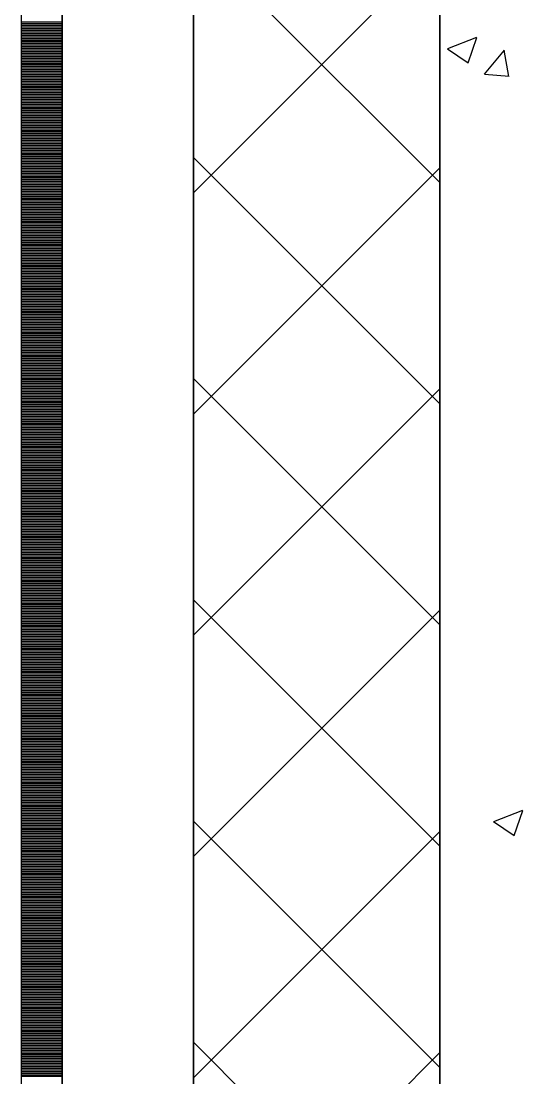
# Model space of a CAD drawing. Header units: millimetres. Extents: x -231292 to 573618, y -153144 to 564035.
# Drawn here: x 8548 to 8854, y 207070 to 207714 of the extents above; entities that cross this region are included whole.
import ezdxf

# ---------------------------------------------------------------- set-up
doc = ezdxf.new("R2010")
doc.units = ezdxf.units.MM
for name, color, linetype, lineweight in [('АР_Стены ПЕНОблок', 250, 'Continuous', 20), ('АР_Тонкая', 250, 'Continuous', 5), ('АР_Утеплитель', 250, 'Continuous', 0), ('АР_Штриховка', 250, 'Continuous', 0)]:
    doc.layers.add(name, color=color, linetype=linetype, lineweight=lineweight)

msp = doc.modelspace()

# ---------------------------------------------------------------- linework, layer by layer
at = {"layer": 'АР_Стены ПЕНОблок', "color": 18, "linetype": 'Continuous', "lineweight": 25, "true_color": 0x000000}
msp.add_line((8803.243, 263866.253), (8803.243, 187666.253), dxfattribs=at)
at = {"layer": 'АР_Тонкая', "color": 18, "linetype": 'Continuous', "lineweight": 25, "true_color": 0x000000}
for p, q in [((8548.243, 263866.253), (8548.243, 187666.253)), ((8573.243, 263866.253), (8573.243, 187666.253)), ((8573.243, 187666.253), (8573.243, 263866.253)), ((8653.243, 187666.253), (8653.243, 263866.253))]:
    msp.add_line(p, q, dxfattribs=at)
at = {"layer": 'АР_Утеплитель', "color": 18, "linetype": 'Continuous', "lineweight": 25, "true_color": 0x000000}
for p, q in [((8653.243, 263866.253), (8653.243, 187666.253)), ((8803.243, 187666.253), (8803.243, 263866.253))]:
    msp.add_line(p, q, dxfattribs=at)
at = {"layer": 'АР_Штриховка', "color": 18, "linetype": 'Continuous', "lineweight": 25, "true_color": 0x000000}
for p, q in [((8803.243, 207615.233), (8653.243, 207765.233)), ((8653.243, 207608.946), (8803.243, 207758.946)), ((8548.243, 207713.002), (8573.243, 207713.002)), ((8548.243, 207712.002), (8573.243, 207712.002)), ((8548.243, 207711.002), (8573.243, 207711.002)), ((8548.243, 207710.002), (8573.243, 207710.002)), ((8548.243, 207709.002), (8573.243, 207709.002)), ((8548.243, 207708.002), (8573.243, 207708.002)), ((8548.243, 207707.002), (8573.243, 207707.002)), ((8548.243, 207706.002), (8573.243, 207706.002)), ((8548.243, 207705.002), (8573.243, 207705.002)), ((8548.243, 207704.002), (8573.243, 207704.002)), ((8548.243, 207703.002), (8573.243, 207703.002)), ((8548.243, 207702.002), (8573.243, 207702.002)), ((8808.116, 207696.905), (8825.9, 207703.732)), ((8820.671, 207688.191), (8825.821, 207703.54)), ((8548.243, 207701.002), (8573.243, 207701.002)), ((8548.243, 207700.002), (8573.243, 207700.002)), ((8548.243, 207699.002), (8573.243, 207699.002)), ((8548.243, 207698.002), (8573.243, 207698.002)), ((8548.243, 207697.002), (8573.243, 207697.002)), ((8548.243, 207696.002), (8573.243, 207696.002)), ((8548.243, 207695.002), (8573.243, 207695.002)), ((8808.03, 207696.715), (8820.664, 207688.193)), ((8830.452, 207681.232), (8842.697, 207695.825)), ((8845.428, 207679.856), (8842.491, 207695.777)), ((8548.243, 207694.002), (8573.243, 207694.002)), ((8548.243, 207693.002), (8573.243, 207693.002)), ((8548.243, 207692.002), (8573.243, 207692.002)), ((8548.243, 207691.002), (8573.243, 207691.002)), ((8548.243, 207690.002), (8573.243, 207690.002)), ((8548.243, 207689.002), (8573.243, 207689.002)), ((8548.243, 207688.002), (8573.243, 207688.002)), ((8548.243, 207687.002), (8573.243, 207687.002)), ((8548.243, 207686.002), (8573.243, 207686.002)), ((8548.243, 207685.002), (8573.243, 207685.002)), ((8548.243, 207684.002), (8573.243, 207684.002)), ((8548.243, 207683.002), (8573.243, 207683.002)), ((8548.243, 207682.002), (8573.243, 207682.002)), ((8548.243, 207681.002), (8573.243, 207681.002)), ((8548.243, 207680.002), (8573.243, 207680.002)), ((8548.243, 207679.002), (8573.243, 207679.002)), ((8548.243, 207678.002), (8573.243, 207678.002)), ((8548.243, 207677.002), (8573.243, 207677.002)), ((8548.243, 207676.002), (8573.243, 207676.002)), ((8830.451, 207681.222), (8845.633, 207679.894)), ((8548.243, 207675.002), (8573.243, 207675.002)), ((8548.243, 207674.002), (8573.243, 207674.002)), ((8548.243, 207673.002), (8573.243, 207673.002)), ((8548.243, 207672.002), (8573.243, 207672.002)), ((8548.243, 207671.002), (8573.243, 207671.002)), ((8548.243, 207670.002), (8573.243, 207670.002)), ((8548.243, 207669.002), (8573.243, 207669.002)), ((8548.243, 207668.002), (8573.243, 207668.002)), ((8548.243, 207667.002), (8573.243, 207667.002)), ((8548.243, 207666.002), (8573.243, 207666.002)), ((8548.243, 207665.002), (8573.243, 207665.002)), ((8548.243, 207664.002), (8573.243, 207664.002)), ((8548.243, 207663.002), (8573.243, 207663.002)), ((8548.243, 207662.002), (8573.243, 207662.002)), ((8548.243, 207661.002), (8573.243, 207661.002)), ((8548.243, 207660.002), (8573.243, 207660.002)), ((8548.243, 207659.002), (8573.243, 207659.002)), ((8548.243, 207658.002), (8573.243, 207658.002)), ((8548.243, 207657.002), (8573.243, 207657.002)), ((8548.243, 207656.002), (8573.243, 207656.002)), ((8548.243, 207655.002), (8573.243, 207655.002)), ((8548.243, 207654.002), (8573.243, 207654.002)), ((8548.243, 207653.002), (8573.243, 207653.002)), ((8548.243, 207652.002), (8573.243, 207652.002)), ((8548.243, 207651.002), (8573.243, 207651.002)), ((8548.243, 207650.002), (8573.243, 207650.002)), ((8548.243, 207649.002), (8573.243, 207649.002)), ((8548.243, 207648.002), (8573.243, 207648.002)), ((8548.243, 207647.002), (8573.243, 207647.002)), ((8548.243, 207646.002), (8573.243, 207646.002)), ((8548.243, 207645.002), (8573.243, 207645.002)), ((8548.243, 207644.002), (8573.243, 207644.002)), ((8548.243, 207643.002), (8573.243, 207643.002)), ((8548.243, 207642.002), (8573.243, 207642.002)), ((8548.243, 207641.002), (8573.243, 207641.002)), ((8548.243, 207640.002), (8573.243, 207640.002)), ((8548.243, 207639.002), (8573.243, 207639.002)), ((8548.243, 207638.002), (8573.243, 207638.002)), ((8548.243, 207637.002), (8573.243, 207637.002)), ((8548.243, 207636.002), (8573.243, 207636.002)), ((8548.243, 207635.002), (8573.243, 207635.002)), ((8548.243, 207634.002), (8573.243, 207634.002)), ((8548.243, 207633.002), (8573.243, 207633.002)), ((8548.243, 207632.002), (8573.243, 207632.002)), ((8548.243, 207631.002), (8573.243, 207631.002)), ((8803.243, 207480.529), (8653.243, 207630.529)), ((8548.243, 207630.002), (8573.243, 207630.002)), ((8548.243, 207629.002), (8573.243, 207629.002)), ((8548.243, 207628.002), (8573.243, 207628.002)), ((8548.243, 207627.002), (8573.243, 207627.002)), ((8548.243, 207626.002), (8573.243, 207626.002)), ((8548.243, 207625.002), (8573.243, 207625.002)), ((8548.243, 207624.002), (8573.243, 207624.002)), ((8653.243, 207474.242), (8803.243, 207624.242)), ((8548.243, 207623.002), (8573.243, 207623.002)), ((8548.243, 207622.002), (8573.243, 207622.002)), ((8548.243, 207621.002), (8573.243, 207621.002)), ((8548.243, 207620.002), (8573.243, 207620.002)), ((8548.243, 207619.002), (8573.243, 207619.002)), ((8548.243, 207618.002), (8573.243, 207618.002)), ((8548.243, 207617.002), (8573.243, 207617.002)), ((8548.243, 207616.002), (8573.243, 207616.002)), ((8548.243, 207615.002), (8573.243, 207615.002)), ((8548.243, 207614.002), (8573.243, 207614.002)), ((8548.243, 207613.002), (8573.243, 207613.002)), ((8548.243, 207612.002), (8573.243, 207612.002)), ((8548.243, 207611.002), (8573.243, 207611.002)), ((8548.243, 207610.002), (8573.243, 207610.002)), ((8548.243, 207609.002), (8573.243, 207609.002)), ((8548.243, 207608.002), (8573.243, 207608.002)), ((8548.243, 207607.002), (8573.243, 207607.002)), ((8548.243, 207606.002), (8573.243, 207606.002)), ((8548.243, 207605.002), (8573.243, 207605.002)), ((8548.243, 207604.002), (8573.243, 207604.002)), ((8548.243, 207603.002), (8573.243, 207603.002)), ((8548.243, 207602.002), (8573.243, 207602.002)), ((8548.243, 207601.002), (8573.243, 207601.002)), ((8548.243, 207600.002), (8573.243, 207600.002)), ((8548.243, 207599.002), (8573.243, 207599.002)), ((8548.243, 207598.002), (8573.243, 207598.002)), ((8548.243, 207597.002), (8573.243, 207597.002)), ((8548.243, 207596.002), (8573.243, 207596.002)), ((8548.243, 207595.002), (8573.243, 207595.002)), ((8548.243, 207594.002), (8573.243, 207594.002)), ((8548.243, 207593.002), (8573.243, 207593.002)), ((8548.243, 207592.002), (8573.243, 207592.002)), ((8548.243, 207591.002), (8573.243, 207591.002)), ((8548.243, 207590.002), (8573.243, 207590.002)), ((8548.243, 207589.002), (8573.243, 207589.002)), ((8548.243, 207588.002), (8573.243, 207588.002)), ((8548.243, 207587.002), (8573.243, 207587.002)), ((8548.243, 207586.002), (8573.243, 207586.002)), ((8548.243, 207585.002), (8573.243, 207585.002)), ((8548.243, 207584.002), (8573.243, 207584.002)), ((8548.243, 207583.002), (8573.243, 207583.002)), ((8548.243, 207582.002), (8573.243, 207582.002)), ((8548.243, 207581.002), (8573.243, 207581.002)), ((8548.243, 207580.002), (8573.243, 207580.002)), ((8548.243, 207579.002), (8573.243, 207579.002)), ((8548.243, 207578.002), (8573.243, 207578.002)), ((8548.243, 207577.002), (8573.243, 207577.002)), ((8548.243, 207576.002), (8573.243, 207576.002)), ((8548.243, 207575.002), (8573.243, 207575.002)), ((8548.243, 207574.002), (8573.243, 207574.002)), ((8548.243, 207573.002), (8573.243, 207573.002)), ((8548.243, 207572.002), (8573.243, 207572.002)), ((8548.243, 207571.002), (8573.243, 207571.002)), ((8548.243, 207570.002), (8573.243, 207570.002)), ((8548.243, 207569.002), (8573.243, 207569.002)), ((8548.243, 207568.002), (8573.243, 207568.002)), ((8548.243, 207567.002), (8573.243, 207567.002)), ((8548.243, 207566.002), (8573.243, 207566.002)), ((8548.243, 207565.002), (8573.243, 207565.002)), ((8548.243, 207564.002), (8573.243, 207564.002)), ((8548.243, 207563.002), (8573.243, 207563.002)), ((8548.243, 207562.002), (8573.243, 207562.002)), ((8548.243, 207561.002), (8573.243, 207561.002)), ((8548.243, 207560.002), (8573.243, 207560.002)), ((8548.243, 207559.002), (8573.243, 207559.002)), ((8548.243, 207558.002), (8573.243, 207558.002)), ((8548.243, 207557.002), (8573.243, 207557.002)), ((8548.243, 207556.002), (8573.243, 207556.002)), ((8548.243, 207555.002), (8573.243, 207555.002)), ((8548.243, 207554.002), (8573.243, 207554.002)), ((8548.243, 207553.002), (8573.243, 207553.002)), ((8548.243, 207552.002), (8573.243, 207552.002)), ((8548.243, 207551.002), (8573.243, 207551.002)), ((8548.243, 207550.002), (8573.243, 207550.002)), ((8548.243, 207549.002), (8573.243, 207549.002)), ((8548.243, 207548.002), (8573.243, 207548.002)), ((8548.243, 207547.002), (8573.243, 207547.002)), ((8548.243, 207546.002), (8573.243, 207546.002)), ((8548.243, 207545.002), (8573.243, 207545.002)), ((8548.243, 207544.002), (8573.243, 207544.002)), ((8548.243, 207543.002), (8573.243, 207543.002)), ((8548.243, 207542.002), (8573.243, 207542.002)), ((8548.243, 207541.002), (8573.243, 207541.002)), ((8548.243, 207540.002), (8573.243, 207540.002)), ((8548.243, 207539.002), (8573.243, 207539.002)), ((8548.243, 207538.002), (8573.243, 207538.002)), ((8548.243, 207537.002), (8573.243, 207537.002)), ((8548.243, 207536.002), (8573.243, 207536.002)), ((8548.243, 207535.002), (8573.243, 207535.002)), ((8548.243, 207534.002), (8573.243, 207534.002)), ((8548.243, 207533.002), (8573.243, 207533.002)), ((8548.243, 207532.002), (8573.243, 207532.002)), ((8548.243, 207531.002), (8573.243, 207531.002)), ((8548.243, 207530.002), (8573.243, 207530.002)), ((8548.243, 207529.002), (8573.243, 207529.002)), ((8548.243, 207528.002), (8573.243, 207528.002)), ((8548.243, 207527.002), (8573.243, 207527.002)), ((8548.243, 207526.002), (8573.243, 207526.002)), ((8548.243, 207525.002), (8573.243, 207525.002)), ((8548.243, 207524.002), (8573.243, 207524.002)), ((8548.243, 207523.002), (8573.243, 207523.002)), ((8548.243, 207522.002), (8573.243, 207522.002)), ((8548.243, 207521.002), (8573.243, 207521.002)), ((8548.243, 207520.002), (8573.243, 207520.002)), ((8548.243, 207519.002), (8573.243, 207519.002)), ((8548.243, 207518.002), (8573.243, 207518.002)), ((8548.243, 207517.002), (8573.243, 207517.002)), ((8548.243, 207516.002), (8573.243, 207516.002)), ((8548.243, 207515.002), (8573.243, 207515.002)), ((8548.243, 207514.002), (8573.243, 207514.002)), ((8548.243, 207513.002), (8573.243, 207513.002)), ((8548.243, 207512.002), (8573.243, 207512.002)), ((8548.243, 207511.002), (8573.243, 207511.002)), ((8548.243, 207510.002), (8573.243, 207510.002)), ((8548.243, 207509.002), (8573.243, 207509.002)), ((8548.243, 207508.002), (8573.243, 207508.002)), ((8548.243, 207507.002), (8573.243, 207507.002)), ((8548.243, 207506.002), (8573.243, 207506.002)), ((8548.243, 207505.002), (8573.243, 207505.002)), ((8548.243, 207504.002), (8573.243, 207504.002)), ((8548.243, 207503.002), (8573.243, 207503.002)), ((8548.243, 207502.002), (8573.243, 207502.002)), ((8548.243, 207501.002), (8573.243, 207501.002)), ((8548.243, 207500.002), (8573.243, 207500.002)), ((8548.243, 207499.002), (8573.243, 207499.002)), ((8548.243, 207498.002), (8573.243, 207498.002)), ((8548.243, 207497.002), (8573.243, 207497.002)), ((8548.243, 207496.002), (8573.243, 207496.002)), ((8803.243, 207345.825), (8653.243, 207495.825)), ((8548.243, 207495.002), (8573.243, 207495.002)), ((8548.243, 207494.002), (8573.243, 207494.002)), ((8548.243, 207493.002), (8573.243, 207493.002)), ((8548.243, 207492.002), (8573.243, 207492.002)), ((8548.243, 207491.002), (8573.243, 207491.002)), ((8548.243, 207490.002), (8573.243, 207490.002)), ((8548.243, 207489.002), (8573.243, 207489.002)), ((8653.243, 207339.538), (8803.243, 207489.538)), ((8548.243, 207488.002), (8573.243, 207488.002)), ((8548.243, 207487.002), (8573.243, 207487.002)), ((8548.243, 207486.002), (8573.243, 207486.002)), ((8548.243, 207485.002), (8573.243, 207485.002)), ((8548.243, 207484.002), (8573.243, 207484.002)), ((8548.243, 207483.002), (8573.243, 207483.002)), ((8548.243, 207482.002), (8573.243, 207482.002)), ((8548.243, 207481.002), (8573.243, 207481.002)), ((8548.243, 207480.002), (8573.243, 207480.002)), ((8548.243, 207479.002), (8573.243, 207479.002)), ((8548.243, 207478.002), (8573.243, 207478.002)), ((8548.243, 207477.002), (8573.243, 207477.002)), ((8548.243, 207476.002), (8573.243, 207476.002)), ((8548.243, 207475.002), (8573.243, 207475.002)), ((8548.243, 207474.002), (8573.243, 207474.002)), ((8548.243, 207473.002), (8573.243, 207473.002)), ((8548.243, 207472.002), (8573.243, 207472.002)), ((8548.243, 207471.002), (8573.243, 207471.002)), ((8548.243, 207470.002), (8573.243, 207470.002)), ((8548.243, 207469.002), (8573.243, 207469.002)), ((8548.243, 207468.002), (8573.243, 207468.002)), ((8548.243, 207467.002), (8573.243, 207467.002)), ((8548.243, 207466.002), (8573.243, 207466.002)), ((8548.243, 207465.002), (8573.243, 207465.002)), ((8548.243, 207464.002), (8573.243, 207464.002)), ((8548.243, 207463.002), (8573.243, 207463.002)), ((8548.243, 207462.002), (8573.243, 207462.002)), ((8548.243, 207461.002), (8573.243, 207461.002)), ((8548.243, 207460.002), (8573.243, 207460.002)), ((8548.243, 207459.002), (8573.243, 207459.002)), ((8548.243, 207458.002), (8573.243, 207458.002)), ((8548.243, 207457.002), (8573.243, 207457.002)), ((8548.243, 207456.002), (8573.243, 207456.002)), ((8548.243, 207455.002), (8573.243, 207455.002)), ((8548.243, 207454.002), (8573.243, 207454.002)), ((8548.243, 207453.002), (8573.243, 207453.002)), ((8548.243, 207452.002), (8573.243, 207452.002)), ((8548.243, 207451.002), (8573.243, 207451.002)), ((8548.243, 207450.002), (8573.243, 207450.002)), ((8548.243, 207449.002), (8573.243, 207449.002)), ((8548.243, 207448.002), (8573.243, 207448.002)), ((8548.243, 207447.002), (8573.243, 207447.002)), ((8548.243, 207446.002), (8573.243, 207446.002)), ((8548.243, 207445.002), (8573.243, 207445.002)), ((8548.243, 207444.002), (8573.243, 207444.002)), ((8548.243, 207443.002), (8573.243, 207443.002)), ((8548.243, 207442.002), (8573.243, 207442.002)), ((8548.243, 207441.002), (8573.243, 207441.002)), ((8548.243, 207440.002), (8573.243, 207440.002)), ((8548.243, 207439.002), (8573.243, 207439.002)), ((8548.243, 207438.002), (8573.243, 207438.002)), ((8548.243, 207437.002), (8573.243, 207437.002)), ((8548.243, 207436.002), (8573.243, 207436.002)), ((8548.243, 207435.002), (8573.243, 207435.002)), ((8548.243, 207434.002), (8573.243, 207434.002)), ((8548.243, 207433.002), (8573.243, 207433.002)), ((8548.243, 207432.002), (8573.243, 207432.002)), ((8548.243, 207431.002), (8573.243, 207431.002)), ((8548.243, 207430.002), (8573.243, 207430.002)), ((8548.243, 207429.002), (8573.243, 207429.002)), ((8548.243, 207428.002), (8573.243, 207428.002)), ((8548.243, 207427.002), (8573.243, 207427.002)), ((8548.243, 207426.002), (8573.243, 207426.002)), ((8548.243, 207425.002), (8573.243, 207425.002)), ((8548.243, 207424.002), (8573.243, 207424.002)), ((8548.243, 207423.002), (8573.243, 207423.002)), ((8548.243, 207422.002), (8573.243, 207422.002)), ((8548.243, 207421.002), (8573.243, 207421.002)), ((8548.243, 207420.002), (8573.243, 207420.002)), ((8548.243, 207419.002), (8573.243, 207419.002)), ((8548.243, 207418.002), (8573.243, 207418.002)), ((8548.243, 207417.002), (8573.243, 207417.002)), ((8548.243, 207416.002), (8573.243, 207416.002)), ((8548.243, 207415.002), (8573.243, 207415.002)), ((8548.243, 207414.002), (8573.243, 207414.002)), ((8548.243, 207413.002), (8573.243, 207413.002)), ((8548.243, 207412.002), (8573.243, 207412.002)), ((8548.243, 207411.002), (8573.243, 207411.002)), ((8548.243, 207410.002), (8573.243, 207410.002)), ((8548.243, 207409.002), (8573.243, 207409.002)), ((8548.243, 207408.002), (8573.243, 207408.002)), ((8548.243, 207407.002), (8573.243, 207407.002)), ((8548.243, 207406.002), (8573.243, 207406.002)), ((8548.243, 207405.002), (8573.243, 207405.002)), ((8548.243, 207404.002), (8573.243, 207404.002)), ((8548.243, 207403.002), (8573.243, 207403.002)), ((8548.243, 207402.002), (8573.243, 207402.002)), ((8548.243, 207401.002), (8573.243, 207401.002)), ((8548.243, 207400.002), (8573.243, 207400.002)), ((8548.243, 207399.002), (8573.243, 207399.002)), ((8548.243, 207398.002), (8573.243, 207398.002)), ((8548.243, 207397.002), (8573.243, 207397.002)), ((8548.243, 207396.002), (8573.243, 207396.002)), ((8548.243, 207395.002), (8573.243, 207395.002)), ((8548.243, 207394.002), (8573.243, 207394.002)), ((8548.243, 207393.002), (8573.243, 207393.002)), ((8548.243, 207392.002), (8573.243, 207392.002)), ((8548.243, 207391.002), (8573.243, 207391.002)), ((8548.243, 207390.002), (8573.243, 207390.002)), ((8548.243, 207389.002), (8573.243, 207389.002)), ((8548.243, 207388.002), (8573.243, 207388.002)), ((8548.243, 207387.002), (8573.243, 207387.002)), ((8548.243, 207386.002), (8573.243, 207386.002)), ((8548.243, 207385.002), (8573.243, 207385.002)), ((8548.243, 207384.002), (8573.243, 207384.002)), ((8548.243, 207383.002), (8573.243, 207383.002)), ((8548.243, 207382.002), (8573.243, 207382.002)), ((8548.243, 207381.002), (8573.243, 207381.002)), ((8548.243, 207380.002), (8573.243, 207380.002)), ((8548.243, 207379.002), (8573.243, 207379.002)), ((8548.243, 207378.002), (8573.243, 207378.002)), ((8548.243, 207377.002), (8573.243, 207377.002)), ((8548.243, 207376.002), (8573.243, 207376.002)), ((8548.243, 207375.002), (8573.243, 207375.002)), ((8548.243, 207374.002), (8573.243, 207374.002)), ((8548.243, 207373.002), (8573.243, 207373.002)), ((8548.243, 207372.002), (8573.243, 207372.002)), ((8548.243, 207371.002), (8573.243, 207371.002)), ((8548.243, 207370.002), (8573.243, 207370.002)), ((8548.243, 207369.002), (8573.243, 207369.002)), ((8548.243, 207368.002), (8573.243, 207368.002)), ((8548.243, 207367.002), (8573.243, 207367.002)), ((8548.243, 207366.002), (8573.243, 207366.002)), ((8548.243, 207365.002), (8573.243, 207365.002)), ((8548.243, 207364.002), (8573.243, 207364.002)), ((8548.243, 207363.002), (8573.243, 207363.002)), ((8548.243, 207362.002), (8573.243, 207362.002)), ((8548.243, 207361.002), (8573.243, 207361.002)), ((8803.243, 207211.122), (8653.243, 207361.122)), ((8548.243, 207360.002), (8573.243, 207360.002)), ((8548.243, 207359.002), (8573.243, 207359.002)), ((8548.243, 207358.002), (8573.243, 207358.002)), ((8548.243, 207357.002), (8573.243, 207357.002)), ((8548.243, 207356.002), (8573.243, 207356.002)), ((8548.243, 207355.002), (8573.243, 207355.002)), ((8548.243, 207354.002), (8573.243, 207354.002)), ((8653.243, 207204.835), (8803.243, 207354.835)), ((8548.243, 207353.002), (8573.243, 207353.002)), ((8548.243, 207352.002), (8573.243, 207352.002)), ((8548.243, 207351.002), (8573.243, 207351.002)), ((8548.243, 207350.002), (8573.243, 207350.002)), ((8548.243, 207349.002), (8573.243, 207349.002)), ((8548.243, 207348.002), (8573.243, 207348.002)), ((8548.243, 207347.002), (8573.243, 207347.002)), ((8548.243, 207346.002), (8573.243, 207346.002)), ((8548.243, 207345.002), (8573.243, 207345.002)), ((8548.243, 207344.002), (8573.243, 207344.002)), ((8548.243, 207343.002), (8573.243, 207343.002)), ((8548.243, 207342.002), (8573.243, 207342.002)), ((8548.243, 207341.002), (8573.243, 207341.002)), ((8548.243, 207340.002), (8573.243, 207340.002)), ((8548.243, 207339.002), (8573.243, 207339.002)), ((8548.243, 207338.002), (8573.243, 207338.002)), ((8548.243, 207337.002), (8573.243, 207337.002)), ((8548.243, 207336.002), (8573.243, 207336.002)), ((8548.243, 207335.002), (8573.243, 207335.002)), ((8548.243, 207334.002), (8573.243, 207334.002)), ((8548.243, 207333.002), (8573.243, 207333.002)), ((8548.243, 207332.002), (8573.243, 207332.002)), ((8548.243, 207331.002), (8573.243, 207331.002)), ((8548.243, 207330.002), (8573.243, 207330.002)), ((8548.243, 207329.002), (8573.243, 207329.002)), ((8548.243, 207328.002), (8573.243, 207328.002)), ((8548.243, 207327.002), (8573.243, 207327.002)), ((8548.243, 207326.002), (8573.243, 207326.002)), ((8548.243, 207325.002), (8573.243, 207325.002)), ((8548.243, 207324.002), (8573.243, 207324.002)), ((8548.243, 207323.002), (8573.243, 207323.002)), ((8548.243, 207322.002), (8573.243, 207322.002)), ((8548.243, 207321.002), (8573.243, 207321.002)), ((8548.243, 207320.002), (8573.243, 207320.002)), ((8548.243, 207319.002), (8573.243, 207319.002)), ((8548.243, 207318.002), (8573.243, 207318.002)), ((8548.243, 207317.002), (8573.243, 207317.002)), ((8548.243, 207316.002), (8573.243, 207316.002)), ((8548.243, 207315.002), (8573.243, 207315.002)), ((8548.243, 207314.002), (8573.243, 207314.002)), ((8548.243, 207313.002), (8573.243, 207313.002)), ((8548.243, 207312.002), (8573.243, 207312.002)), ((8548.243, 207311.002), (8573.243, 207311.002)), ((8548.243, 207310.002), (8573.243, 207310.002)), ((8548.243, 207309.002), (8573.243, 207309.002)), ((8548.243, 207308.002), (8573.243, 207308.002)), ((8548.243, 207307.002), (8573.243, 207307.002)), ((8548.243, 207306.002), (8573.243, 207306.002)), ((8548.243, 207305.002), (8573.243, 207305.002)), ((8548.243, 207304.002), (8573.243, 207304.002)), ((8548.243, 207303.002), (8573.243, 207303.002)), ((8548.243, 207302.002), (8573.243, 207302.002)), ((8548.243, 207301.002), (8573.243, 207301.002)), ((8548.243, 207300.002), (8573.243, 207300.002)), ((8548.243, 207299.002), (8573.243, 207299.002)), ((8548.243, 207298.002), (8573.243, 207298.002)), ((8548.243, 207297.002), (8573.243, 207297.002)), ((8548.243, 207296.002), (8573.243, 207296.002)), ((8548.243, 207295.002), (8573.243, 207295.002)), ((8548.243, 207294.002), (8573.243, 207294.002)), ((8548.243, 207293.002), (8573.243, 207293.002)), ((8548.243, 207292.002), (8573.243, 207292.002)), ((8548.243, 207291.002), (8573.243, 207291.002)), ((8548.243, 207290.002), (8573.243, 207290.002)), ((8548.243, 207289.002), (8573.243, 207289.002)), ((8548.243, 207288.002), (8573.243, 207288.002)), ((8548.243, 207287.002), (8573.243, 207287.002)), ((8548.243, 207286.002), (8573.243, 207286.002)), ((8548.243, 207285.002), (8573.243, 207285.002)), ((8548.243, 207284.002), (8573.243, 207284.002)), ((8548.243, 207283.002), (8573.243, 207283.002)), ((8548.243, 207282.002), (8573.243, 207282.002)), ((8548.243, 207281.002), (8573.243, 207281.002)), ((8548.243, 207280.002), (8573.243, 207280.002)), ((8548.243, 207279.002), (8573.243, 207279.002)), ((8548.243, 207278.002), (8573.243, 207278.002)), ((8548.243, 207277.002), (8573.243, 207277.002)), ((8548.243, 207276.002), (8573.243, 207276.002)), ((8548.243, 207275.002), (8573.243, 207275.002)), ((8548.243, 207274.002), (8573.243, 207274.002)), ((8548.243, 207273.002), (8573.243, 207273.002)), ((8548.243, 207272.002), (8573.243, 207272.002)), ((8548.243, 207271.002), (8573.243, 207271.002)), ((8548.243, 207270.002), (8573.243, 207270.002)), ((8548.243, 207269.002), (8573.243, 207269.002)), ((8548.243, 207268.002), (8573.243, 207268.002)), ((8548.243, 207267.002), (8573.243, 207267.002)), ((8548.243, 207266.002), (8573.243, 207266.002)), ((8548.243, 207265.002), (8573.243, 207265.002)), ((8548.243, 207264.002), (8573.243, 207264.002)), ((8548.243, 207263.002), (8573.243, 207263.002)), ((8548.243, 207262.002), (8573.243, 207262.002)), ((8548.243, 207261.002), (8573.243, 207261.002)), ((8548.243, 207260.002), (8573.243, 207260.002)), ((8548.243, 207259.002), (8573.243, 207259.002)), ((8548.243, 207258.002), (8573.243, 207258.002)), ((8548.243, 207257.002), (8573.243, 207257.002)), ((8548.243, 207256.002), (8573.243, 207256.002)), ((8548.243, 207255.002), (8573.243, 207255.002)), ((8548.243, 207254.002), (8573.243, 207254.002)), ((8548.243, 207253.002), (8573.243, 207253.002)), ((8548.243, 207252.002), (8573.243, 207252.002)), ((8548.243, 207251.002), (8573.243, 207251.002)), ((8548.243, 207250.002), (8573.243, 207250.002)), ((8548.243, 207249.002), (8573.243, 207249.002)), ((8548.243, 207248.002), (8573.243, 207248.002)), ((8548.243, 207247.002), (8573.243, 207247.002)), ((8548.243, 207246.002), (8573.243, 207246.002)), ((8548.243, 207245.002), (8573.243, 207245.002)), ((8548.243, 207244.002), (8573.243, 207244.002)), ((8548.243, 207243.002), (8573.243, 207243.002)), ((8548.243, 207242.002), (8573.243, 207242.002)), ((8548.243, 207241.002), (8573.243, 207241.002)), ((8548.243, 207240.002), (8573.243, 207240.002)), ((8548.243, 207239.002), (8573.243, 207239.002)), ((8548.243, 207238.002), (8573.243, 207238.002)), ((8548.243, 207237.002), (8573.243, 207237.002)), ((8548.243, 207236.002), (8573.243, 207236.002)), ((8548.243, 207235.002), (8573.243, 207235.002)), ((8548.243, 207234.002), (8573.243, 207234.002)), ((8548.243, 207233.002), (8573.243, 207233.002)), ((8548.243, 207232.002), (8573.243, 207232.002)), ((8836.126, 207226.263), (8853.911, 207233.09)), ((8848.681, 207217.55), (8853.832, 207232.899)), ((8548.243, 207231.002), (8573.243, 207231.002)), ((8548.243, 207230.002), (8573.243, 207230.002)), ((8548.243, 207229.002), (8573.243, 207229.002)), ((8548.243, 207228.002), (8573.243, 207228.002)), ((8548.243, 207227.002), (8573.243, 207227.002)), ((8548.243, 207226.002), (8573.243, 207226.002)), ((8548.243, 207225.002), (8573.243, 207225.002)), ((8803.243, 207076.418), (8653.243, 207226.418)), ((8836.04, 207226.074), (8848.674, 207217.552)), ((8548.243, 207224.002), (8573.243, 207224.002)), ((8548.243, 207223.002), (8573.243, 207223.002)), ((8548.243, 207222.002), (8573.243, 207222.002)), ((8548.243, 207221.002), (8573.243, 207221.002)), ((8548.243, 207220.002), (8573.243, 207220.002)), ((8548.243, 207219.002), (8573.243, 207219.002)), ((8653.243, 207070.131), (8803.243, 207220.131)), ((8548.243, 207218.002), (8573.243, 207218.002)), ((8548.243, 207217.002), (8573.243, 207217.002)), ((8548.243, 207216.002), (8573.243, 207216.002)), ((8548.243, 207215.002), (8573.243, 207215.002)), ((8548.243, 207214.002), (8573.243, 207214.002)), ((8548.243, 207213.002), (8573.243, 207213.002)), ((8548.243, 207212.002), (8573.243, 207212.002)), ((8548.243, 207211.002), (8573.243, 207211.002)), ((8548.243, 207210.002), (8573.243, 207210.002)), ((8548.243, 207209.002), (8573.243, 207209.002)), ((8548.243, 207208.002), (8573.243, 207208.002)), ((8548.243, 207207.002), (8573.243, 207207.002)), ((8548.243, 207206.002), (8573.243, 207206.002)), ((8548.243, 207205.002), (8573.243, 207205.002)), ((8548.243, 207204.002), (8573.243, 207204.002)), ((8548.243, 207203.002), (8573.243, 207203.002)), ((8548.243, 207202.002), (8573.243, 207202.002)), ((8548.243, 207201.002), (8573.243, 207201.002)), ((8548.243, 207200.002), (8573.243, 207200.002)), ((8548.243, 207199.002), (8573.243, 207199.002)), ((8548.243, 207198.002), (8573.243, 207198.002)), ((8548.243, 207197.002), (8573.243, 207197.002)), ((8548.243, 207196.002), (8573.243, 207196.002)), ((8548.243, 207195.002), (8573.243, 207195.002)), ((8548.243, 207194.002), (8573.243, 207194.002)), ((8548.243, 207193.002), (8573.243, 207193.002)), ((8548.243, 207192.002), (8573.243, 207192.002)), ((8548.243, 207191.002), (8573.243, 207191.002)), ((8548.243, 207190.002), (8573.243, 207190.002)), ((8548.243, 207189.002), (8573.243, 207189.002)), ((8548.243, 207188.002), (8573.243, 207188.002)), ((8548.243, 207187.002), (8573.243, 207187.002)), ((8548.243, 207186.002), (8573.243, 207186.002)), ((8548.243, 207185.002), (8573.243, 207185.002)), ((8548.243, 207184.002), (8573.243, 207184.002)), ((8548.243, 207183.002), (8573.243, 207183.002)), ((8548.243, 207182.002), (8573.243, 207182.002)), ((8548.243, 207181.002), (8573.243, 207181.002)), ((8548.243, 207180.002), (8573.243, 207180.002)), ((8548.243, 207179.002), (8573.243, 207179.002)), ((8548.243, 207178.002), (8573.243, 207178.002)), ((8548.243, 207177.002), (8573.243, 207177.002)), ((8548.243, 207176.002), (8573.243, 207176.002)), ((8548.243, 207175.002), (8573.243, 207175.002)), ((8548.243, 207174.002), (8573.243, 207174.002)), ((8548.243, 207173.002), (8573.243, 207173.002)), ((8548.243, 207172.002), (8573.243, 207172.002)), ((8548.243, 207171.002), (8573.243, 207171.002)), ((8548.243, 207170.002), (8573.243, 207170.002)), ((8548.243, 207169.002), (8573.243, 207169.002)), ((8548.243, 207168.002), (8573.243, 207168.002)), ((8548.243, 207167.002), (8573.243, 207167.002)), ((8548.243, 207166.002), (8573.243, 207166.002)), ((8548.243, 207165.002), (8573.243, 207165.002)), ((8548.243, 207164.002), (8573.243, 207164.002)), ((8548.243, 207163.002), (8573.243, 207163.002)), ((8548.243, 207162.002), (8573.243, 207162.002)), ((8548.243, 207161.002), (8573.243, 207161.002)), ((8548.243, 207160.002), (8573.243, 207160.002)), ((8548.243, 207159.002), (8573.243, 207159.002)), ((8548.243, 207158.002), (8573.243, 207158.002)), ((8548.243, 207157.002), (8573.243, 207157.002)), ((8548.243, 207156.002), (8573.243, 207156.002)), ((8548.243, 207155.002), (8573.243, 207155.002)), ((8548.243, 207154.002), (8573.243, 207154.002)), ((8548.243, 207153.002), (8573.243, 207153.002)), ((8548.243, 207152.002), (8573.243, 207152.002)), ((8548.243, 207151.002), (8573.243, 207151.002)), ((8548.243, 207150.002), (8573.243, 207150.002)), ((8548.243, 207149.002), (8573.243, 207149.002)), ((8548.243, 207148.002), (8573.243, 207148.002)), ((8548.243, 207147.002), (8573.243, 207147.002)), ((8548.243, 207146.002), (8573.243, 207146.002)), ((8548.243, 207145.002), (8573.243, 207145.002)), ((8548.243, 207144.002), (8573.243, 207144.002)), ((8548.243, 207143.002), (8573.243, 207143.002)), ((8548.243, 207142.002), (8573.243, 207142.002)), ((8548.243, 207141.002), (8573.243, 207141.002)), ((8548.243, 207140.002), (8573.243, 207140.002)), ((8548.243, 207139.002), (8573.243, 207139.002)), ((8548.243, 207138.002), (8573.243, 207138.002)), ((8548.243, 207137.002), (8573.243, 207137.002)), ((8548.243, 207136.002), (8573.243, 207136.002)), ((8548.243, 207135.002), (8573.243, 207135.002)), ((8548.243, 207134.002), (8573.243, 207134.002)), ((8548.243, 207133.002), (8573.243, 207133.002)), ((8548.243, 207132.002), (8573.243, 207132.002)), ((8548.243, 207131.002), (8573.243, 207131.002)), ((8548.243, 207130.002), (8573.243, 207130.002)), ((8548.243, 207129.002), (8573.243, 207129.002)), ((8548.243, 207128.002), (8573.243, 207128.002)), ((8548.243, 207127.002), (8573.243, 207127.002)), ((8548.243, 207126.002), (8573.243, 207126.002)), ((8548.243, 207125.002), (8573.243, 207125.002)), ((8548.243, 207124.002), (8573.243, 207124.002)), ((8548.243, 207123.002), (8573.243, 207123.002)), ((8548.243, 207122.002), (8573.243, 207122.002)), ((8548.243, 207121.002), (8573.243, 207121.002)), ((8548.243, 207120.002), (8573.243, 207120.002)), ((8548.243, 207119.002), (8573.243, 207119.002)), ((8548.243, 207118.002), (8573.243, 207118.002)), ((8548.243, 207117.002), (8573.243, 207117.002)), ((8548.243, 207116.002), (8573.243, 207116.002)), ((8548.243, 207115.002), (8573.243, 207115.002)), ((8548.243, 207114.002), (8573.243, 207114.002)), ((8548.243, 207113.002), (8573.243, 207113.002)), ((8548.243, 207112.002), (8573.243, 207112.002)), ((8548.243, 207111.002), (8573.243, 207111.002)), ((8548.243, 207110.002), (8573.243, 207110.002)), ((8548.243, 207109.002), (8573.243, 207109.002)), ((8548.243, 207108.002), (8573.243, 207108.002)), ((8548.243, 207107.002), (8573.243, 207107.002)), ((8548.243, 207106.002), (8573.243, 207106.002)), ((8548.243, 207105.002), (8573.243, 207105.002)), ((8548.243, 207104.002), (8573.243, 207104.002)), ((8548.243, 207103.002), (8573.243, 207103.002)), ((8548.243, 207102.002), (8573.243, 207102.002)), ((8548.243, 207101.002), (8573.243, 207101.002)), ((8548.243, 207100.002), (8573.243, 207100.002)), ((8548.243, 207099.002), (8573.243, 207099.002)), ((8548.243, 207098.002), (8573.243, 207098.002)), ((8548.243, 207097.002), (8573.243, 207097.002)), ((8548.243, 207096.002), (8573.243, 207096.002)), ((8548.243, 207095.002), (8573.243, 207095.002)), ((8548.243, 207094.002), (8573.243, 207094.002)), ((8548.243, 207093.002), (8573.243, 207093.002)), ((8548.243, 207092.002), (8573.243, 207092.002)), ((8548.243, 207091.002), (8573.243, 207091.002)), ((8548.243, 207090.002), (8573.243, 207090.002)), ((8803.243, 206941.714), (8653.243, 207091.714)), ((8548.243, 207089.002), (8573.243, 207089.002)), ((8548.243, 207088.002), (8573.243, 207088.002)), ((8548.243, 207087.002), (8573.243, 207087.002)), ((8548.243, 207086.002), (8573.243, 207086.002)), ((8548.243, 207085.002), (8573.243, 207085.002)), ((8548.243, 207084.002), (8573.243, 207084.002)), ((8653.243, 206935.427), (8803.243, 207085.427)), ((8548.243, 207083.002), (8573.243, 207083.002)), ((8548.243, 207082.002), (8573.243, 207082.002)), ((8548.243, 207081.002), (8573.243, 207081.002)), ((8548.243, 207080.002), (8573.243, 207080.002)), ((8548.243, 207079.002), (8573.243, 207079.002)), ((8548.243, 207078.002), (8573.243, 207078.002)), ((8548.243, 207077.002), (8573.243, 207077.002)), ((8548.243, 207076.002), (8573.243, 207076.002)), ((8548.243, 207075.002), (8573.243, 207075.002)), ((8548.243, 207074.002), (8573.243, 207074.002)), ((8548.243, 207073.002), (8573.243, 207073.002)), ((8548.243, 207072.002), (8573.243, 207072.002)), ((8548.243, 207071.002), (8573.243, 207071.002))]:
    msp.add_line(p, q, dxfattribs=at)

doc.saveas('drawing.dxf')
